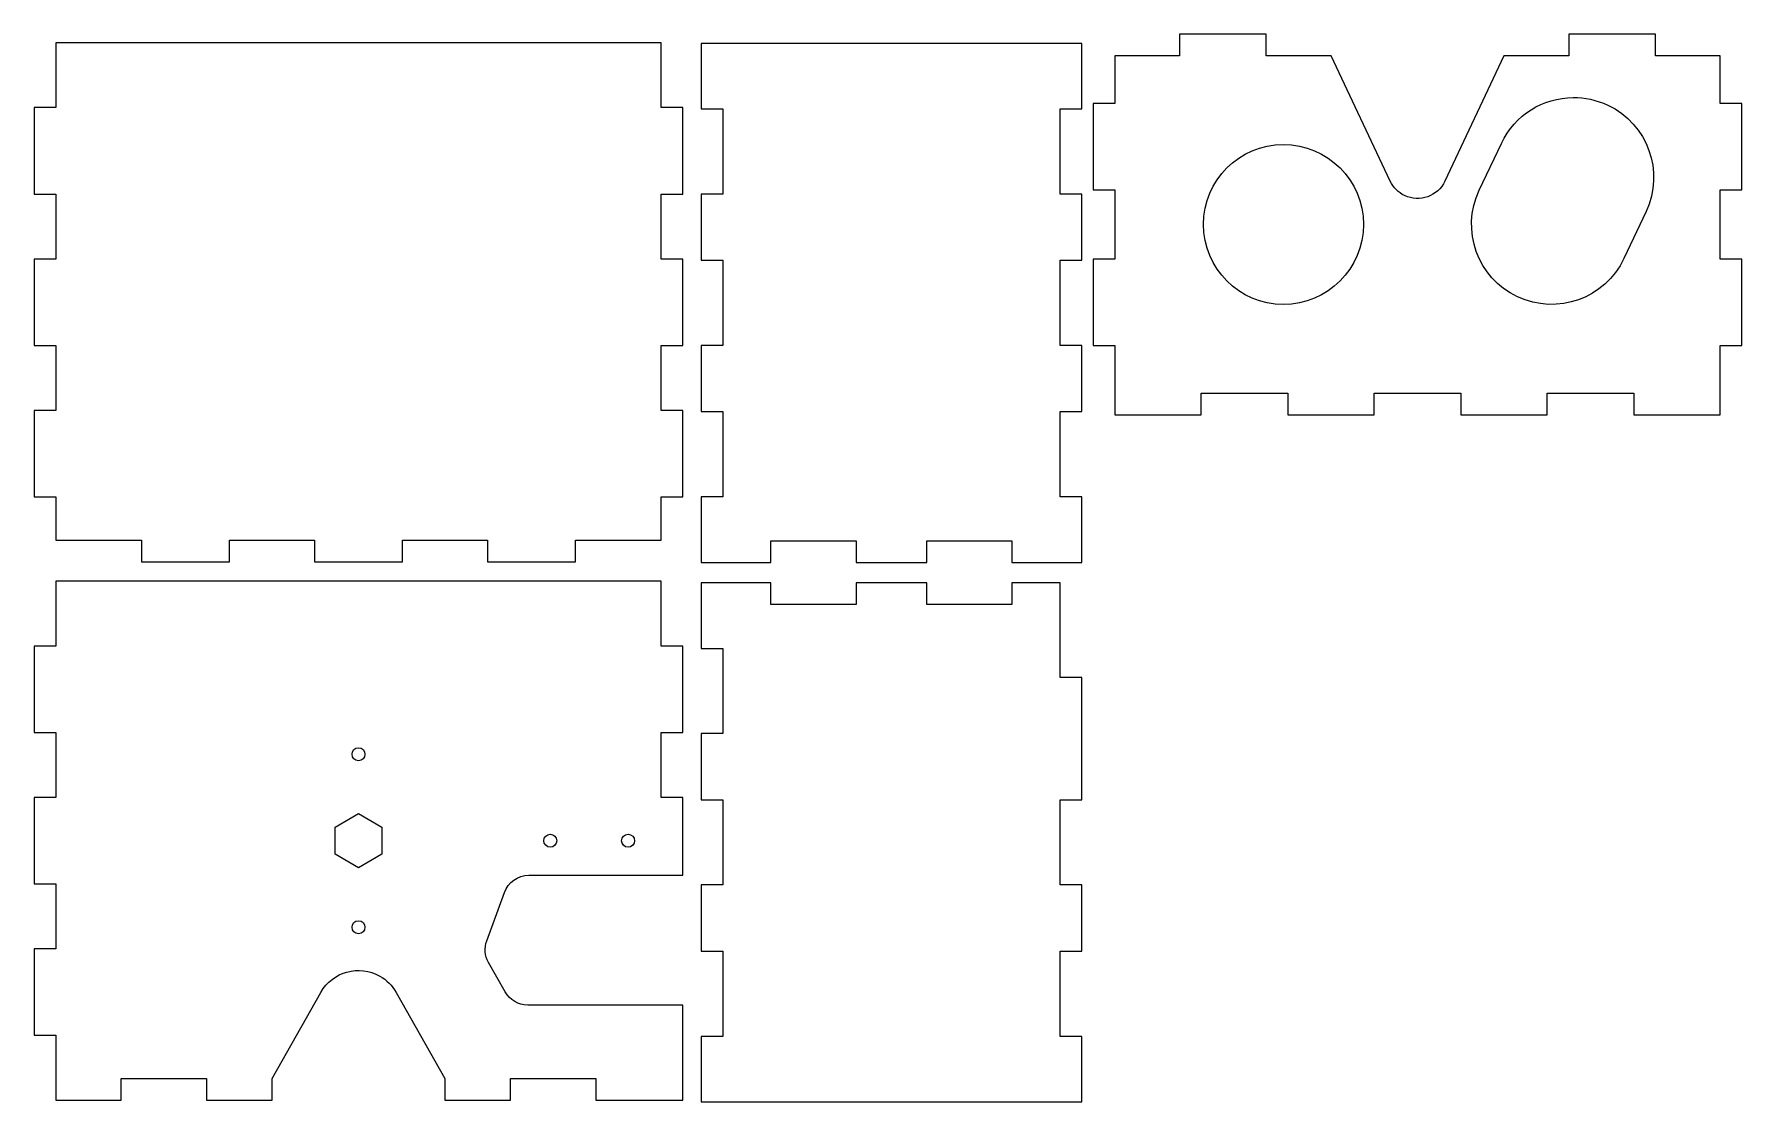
# Model space of a CAD drawing. Extents: x 7 to 377, y 63 to 295.
import ezdxf

# ---------------------------------------------------------------- set-up
doc = ezdxf.new("R2010")
doc.units = 0
doc.layers.add('Layer_1', color=7, linetype='CONTINUOUS')

msp = doc.modelspace()

# ---------------------------------------------------------------- linework, layer by layer
at = {"layer": 'Layer_1', "color": 7}
for p, q in [((143.02518, 292.841444), (11.758015, 292.841444)), ((11.758015, 292.841444), (11.758015, 278.777088)), ((143.02518, 278.777088), (143.02518, 292.841444)), ((234.192845, 292.700787), (151.682056, 292.700787)), ((151.682056, 292.700787), (151.682056, 278.495806)), ((234.192845, 278.495806), (234.192845, 292.700787)), ((255.425551, 294.716786), (255.425551, 290.028604)), ((274.177813, 294.716786), (255.425551, 294.716786)), ((274.177813, 290.028604), (274.177813, 294.716786)), ((358.564127, 294.716786), (339.811386, 294.716786)), ((339.811386, 294.716786), (339.811386, 290.028604)), ((358.564127, 290.028604), (358.564127, 294.716786)), ((255.425551, 290.028604), (241.361016, 290.028604)), ((241.361016, 290.028604), (241.361016, 279.714794)), ((288.242349, 290.028604), (274.177813, 290.028604)), ((301.058421, 262.851005), (288.242349, 290.028604)), ((325.747327, 290.028604), (312.931254, 262.851005)), ((339.811386, 290.028604), (325.747327, 290.028604)), ((372.628186, 290.028604), (358.564127, 290.028604)), ((372.628186, 279.714794), (372.628186, 290.028604)), ((11.758015, 278.777088), (7.0699, 278.777088)), ((7.0699, 278.777088), (7.0699, 260.024641)), ((147.713306, 278.777088), (143.02518, 278.777088)), ((147.713306, 260.024641), (147.713306, 278.777088)), ((151.682056, 278.495806), (156.370155, 278.495806)), ((156.370155, 278.495806), (156.370155, 260.024641)), ((229.504719, 260.024641), (229.504719, 278.495806)), ((229.504719, 278.495806), (234.192845, 278.495806)), ((241.361016, 279.714794), (236.673313, 279.714794)), ((236.673313, 279.714794), (236.673313, 260.962541)), ((340.72703, 280.987487), (340.72703, 280.987487)), ((377.316365, 279.714794), (372.628186, 279.714794)), ((377.316365, 260.962541), (377.316365, 279.714794)), ((277.928546, 270.807395), (277.928546, 270.807395)), ((320.372184, 260.85983), (325.170826, 271.036551)), ((7.0699, 260.024641), (11.758015, 260.024641)), ((11.758015, 260.024641), (11.758015, 245.960301)), ((143.02518, 245.960301), (143.02518, 260.024641)), ((143.02518, 260.024641), (147.713306, 260.024641)), ((156.370155, 260.024641), (151.682056, 260.024641)), ((151.682056, 260.024641), (151.682056, 245.679012)), ((234.192845, 260.024641), (229.504719, 260.024641)), ((234.192845, 245.679012), (234.192845, 260.024641)), ((236.673313, 260.962541), (241.361016, 260.962541)), ((241.361016, 260.962541), (241.361016, 245.96056)), ((372.628186, 245.96056), (372.628186, 260.962541)), ((372.628186, 260.962541), (377.316365, 260.962541)), ((356.549219, 256.239491), (351.750101, 246.062769)), ((11.758015, 245.960301), (7.0699, 245.960301)), ((7.0699, 245.960301), (7.0699, 227.207846)), ((147.713306, 245.960301), (143.02518, 245.960301)), ((147.713306, 227.207846), (147.713306, 245.960301)), ((151.682056, 245.679012), (156.370155, 245.679012)), ((156.370155, 245.679012), (156.370155, 227.207846)), ((229.504719, 227.207846), (229.504719, 245.679012)), ((229.504719, 245.679012), (234.192845, 245.679012)), ((241.361016, 245.96056), (236.673313, 245.96056)), ((236.673313, 245.96056), (236.673313, 227.207846)), ((377.316365, 245.96056), (372.628186, 245.96056)), ((377.316365, 227.207846), (377.316365, 245.96056)), ((7.0699, 227.207846), (11.758015, 227.207846)), ((11.758015, 227.207846), (11.758015, 213.143506)), ((143.02518, 213.143506), (143.02518, 227.207846)), ((143.02518, 227.207846), (147.713306, 227.207846)), ((156.370155, 227.207846), (151.682056, 227.207846)), ((151.682056, 227.207846), (151.682056, 212.86222)), ((234.192845, 227.207846), (229.504719, 227.207846)), ((234.192845, 212.86222), (234.192845, 227.207846)), ((236.673313, 227.207846), (241.361016, 227.207846)), ((241.361016, 227.207846), (241.361016, 212.205839)), ((372.628186, 212.205839), (372.628186, 227.207846)), ((372.628186, 227.207846), (377.316365, 227.207846)), ((260.113756, 212.205839), (260.113756, 216.894018)), ((260.113756, 216.894018), (278.865991, 216.894018)), ((278.865991, 216.894018), (278.865991, 212.205839)), ((297.618732, 212.205839), (297.618732, 216.894018)), ((297.618732, 216.894018), (316.37097, 216.894018)), ((316.37097, 216.894018), (316.37097, 212.205839)), ((335.123711, 212.205839), (335.123711, 216.894018)), ((335.123711, 216.894018), (353.875949, 216.894018)), ((353.875949, 216.894018), (353.875949, 212.205839)), ((11.758015, 213.143506), (7.0699, 213.143506)), ((7.0699, 213.143506), (7.0699, 194.391052)), ((147.713306, 213.143506), (143.02518, 213.143506)), ((147.713306, 194.391052), (147.713306, 213.143506)), ((151.682056, 212.86222), (156.370155, 212.86222)), ((156.370155, 212.86222), (156.370155, 194.391052)), ((229.504719, 194.391052), (229.504719, 212.86222)), ((229.504719, 212.86222), (234.192845, 212.86222)), ((241.361016, 212.205839), (260.113756, 212.205839)), ((278.865991, 212.205839), (297.618732, 212.205839)), ((316.37097, 212.205839), (335.123711, 212.205839)), ((353.875949, 212.205839), (372.628186, 212.205839)), ((7.0699, 194.391052), (11.758015, 194.391052)), ((11.758015, 194.391052), (11.758015, 185.014824)), ((143.02518, 185.014824), (143.02518, 194.391052)), ((143.02518, 194.391052), (147.713306, 194.391052)), ((156.370155, 194.391052), (151.682056, 194.391052)), ((151.682056, 194.391052), (151.682056, 180.186067)), ((234.192845, 194.391052), (229.504719, 194.391052)), ((234.192845, 180.186067), (234.192845, 194.391052)), ((11.758015, 185.014824), (30.369825, 185.014824)), ((30.369825, 185.014824), (30.369825, 180.326712)), ((49.403564, 180.326712), (49.403564, 185.014824)), ((49.403564, 185.014824), (67.874729, 185.014824)), ((67.874729, 185.014824), (67.874729, 180.326712)), ((86.908471, 185.014824), (105.379639, 185.014824)), ((86.908471, 180.326712), (86.908471, 185.014824)), ((105.379639, 185.014824), (105.379639, 180.326712)), ((124.41338, 180.326712), (124.41338, 185.014824)), ((124.41338, 185.014824), (143.02518, 185.014824)), ((166.824663, 180.186067), (166.824663, 184.874182)), ((166.824663, 184.874182), (185.295807, 184.874182)), ((185.295807, 184.874182), (185.295807, 180.186067)), ((200.579067, 180.186067), (200.579067, 184.874182)), ((200.579067, 184.874182), (219.050238, 184.874182)), ((219.050238, 184.874182), (219.050238, 180.186067)), ((30.369825, 180.326712), (49.403564, 180.326712)), ((67.874729, 180.326712), (86.908471, 180.326712)), ((105.379639, 180.326712), (124.41338, 180.326712)), ((151.682056, 180.186067), (166.824663, 180.186067)), ((185.295807, 180.186067), (200.579067, 180.186067)), ((219.050238, 180.186067), (234.192845, 180.186067)), ((11.758015, 176.085137), (11.758015, 162.021072)), ((143.025193, 176.085137), (11.758015, 176.085137)), ((143.025193, 162.021072), (143.025193, 176.085137)), ((166.824663, 175.721223), (151.682056, 175.721223)), ((151.682056, 175.721223), (151.682056, 161.516239)), ((166.824663, 171.033108), (166.824663, 175.721223)), ((200.579067, 175.721223), (185.295807, 175.721223)), ((185.295807, 175.721223), (185.295807, 171.033108)), ((200.579067, 171.033108), (200.579067, 175.721223)), ((229.504719, 175.721223), (219.050238, 175.721223)), ((219.050238, 175.721223), (219.050238, 171.033108)), ((229.504719, 155.234168), (229.504719, 175.721223)), ((185.295807, 171.033108), (166.824663, 171.033108)), ((219.050238, 171.033108), (200.579067, 171.033108)), ((11.758015, 162.021072), (7.070316, 162.021072)), ((7.070316, 162.021072), (7.070316, 143.268339)), ((147.713377, 162.021072), (143.025193, 162.021072)), ((147.713377, 143.268339), (147.713377, 162.021072)), ((151.682056, 161.516239), (156.370128, 161.516239)), ((156.370128, 161.516239), (156.370128, 143.045071)), ((234.192845, 155.234168), (229.504719, 155.234168)), ((234.192845, 128.699444), (234.192845, 155.234168)), ((7.070316, 143.268339), (11.758015, 143.268339)), ((11.758015, 143.268339), (11.758015, 129.20428)), ((143.025193, 129.20428), (143.025193, 143.268339)), ((143.025193, 143.268339), (147.713377, 143.268339)), ((156.370128, 143.045071), (151.682056, 143.045071)), ((151.682056, 143.045071), (151.682056, 128.699444)), ((77.391604, 139.986567), (77.391604, 139.986567)), ((11.758015, 129.20428), (7.070316, 129.20428)), ((7.070316, 129.20428), (7.070316, 110.451547)), ((147.713377, 129.20428), (143.025193, 129.20428)), ((147.713377, 112.326917), (147.713377, 129.20428)), ((151.682056, 128.699444), (156.370128, 128.699444)), ((156.370128, 128.699444), (156.370128, 110.228279)), ((229.504719, 110.228279), (229.504719, 128.699444)), ((229.504719, 128.699444), (234.192845, 128.699444)), ((72.305188, 122.76475), (77.391604, 125.701583)), ((72.305188, 116.891077), (72.305188, 122.76475)), ((77.391604, 125.701583), (82.478502, 122.76475)), ((82.478502, 122.76475), (82.478502, 116.891077)), ((118.968038, 121.234321), (118.968038, 121.234321)), ((135.845402, 121.234321), (135.845402, 121.234321)), ((77.391604, 113.954242), (72.305188, 116.891077)), ((82.478502, 116.891077), (77.391604, 113.954242)), ((114.299717, 112.326917), (147.713377, 112.326917)), ((7.070316, 110.451547), (11.758015, 110.451547)), ((11.758015, 110.451547), (11.758015, 96.387483)), ((105.192716, 98.128658), (109.013218, 108.625107)), ((156.370128, 110.228279), (151.682056, 110.228279)), ((151.682056, 110.228279), (151.682056, 95.88265)), ((234.192845, 110.228279), (229.504719, 110.228279)), ((234.192845, 95.88265), (234.192845, 110.228279)), ((77.391604, 102.481588), (77.391604, 102.481588)), ((11.758015, 96.387483), (7.070316, 96.387483)), ((7.070316, 96.387483), (7.070316, 77.634753)), ((109.20313, 87.049392), (105.585617, 93.429817)), ((151.682056, 95.88265), (156.370128, 95.88265)), ((156.370128, 95.88265), (156.370128, 77.411484)), ((229.504719, 77.411484), (229.504719, 95.88265)), ((229.504719, 95.88265), (234.192845, 95.88265)), ((58.639355, 68.258388), (69.235608, 86.947168)), ((85.548081, 86.947168), (96.144334, 68.258388)), ((147.713377, 84.198306), (114.096726, 84.198306)), ((147.713377, 63.570688), (147.713377, 84.198306)), ((7.070316, 77.634753), (11.758015, 77.634753)), ((11.758015, 77.634753), (11.758015, 63.570688)), ((156.370128, 77.411484), (151.682056, 77.411484)), ((151.682056, 77.411484), (151.682056, 63.206502)), ((234.192845, 77.411484), (229.504719, 77.411484)), ((234.192845, 63.206502), (234.192845, 77.411484)), ((25.963059, 63.570688), (25.963059, 68.258388)), ((25.963059, 68.258388), (44.434313, 68.258388)), ((44.434313, 68.258388), (44.434313, 63.570688)), ((58.639355, 63.570688), (58.639355, 68.258388)), ((96.144334, 68.258388), (96.144334, 63.570688)), ((110.349377, 63.570688), (110.349377, 68.258388)), ((110.349377, 68.258388), (128.82064, 68.258388)), ((128.82064, 68.258388), (128.82064, 63.570688)), ((11.758015, 63.570688), (25.963059, 63.570688)), ((44.434313, 63.570688), (58.639355, 63.570688)), ((96.144334, 63.570688), (110.349377, 63.570688)), ((128.82064, 63.570688), (147.713377, 63.570688)), ((151.682056, 63.206502), (234.192845, 63.206502))]:
    msp.add_line(p, q, dxfattribs=at)
for points in [[(325.170826, 271.036551), (328.107675, 277.2644), (334.27371, 280.933417), (340.72703, 280.987487)], [(340.72703, 280.987487), (343.252266, 281.008654), (345.821556, 280.476424), (348.258553, 279.327222)], [(348.258553, 279.327222), (356.923393, 275.241177), (360.635285, 264.90433), (356.549219, 256.239491)], [(260.582704, 253.461551), (260.582704, 263.041505), (268.348592, 270.807395), (277.928546, 270.807395)], [(277.928546, 270.807395), (287.508474, 270.807395), (295.274391, 263.041505), (295.274391, 253.461551)], [(304.195348, 259.714078), (302.817265, 260.363948), (301.708291, 261.472923), (301.058421, 262.851005)], [(312.931254, 262.851005), (311.385188, 259.57242), (307.473932, 258.168012), (304.195348, 259.714078)], [(328.66285, 237.772103), (319.998011, 241.858143), (316.286118, 252.19499), (320.372184, 260.85983)], [(277.928546, 236.115229), (268.348592, 236.115229), (260.582704, 243.881623), (260.582704, 253.461551)], [(295.274391, 253.461551), (295.274391, 243.881623), (287.508474, 236.115229), (277.928546, 236.115229)], [(351.750101, 246.062769), (347.664035, 237.397956), (337.32769, 233.686063), (328.66285, 237.772103)], [(75.985198, 138.580158), (75.985198, 139.356909), (76.614851, 139.986567), (77.391604, 139.986567)], [(77.391604, 137.173752), (76.614851, 137.173752), (75.985198, 137.803405), (75.985198, 138.580158)], [(77.391604, 139.986567), (78.168357, 139.986567), (78.798494, 139.356909), (78.798494, 138.580158)], [(78.798494, 138.580158), (78.798494, 137.803405), (78.168357, 137.173752), (77.391604, 137.173752)], [(117.56163, 119.827912), (117.56163, 120.604665), (118.191288, 121.234321), (118.968038, 121.234321)], [(118.968038, 118.421506), (118.191288, 118.421506), (117.56163, 119.051162), (117.56163, 119.827912)], [(118.968038, 121.234321), (119.744805, 121.234321), (120.374447, 120.604665), (120.374447, 119.827912)], [(120.374447, 119.827912), (120.374447, 119.051162), (119.744805, 118.421506), (118.968038, 118.421506)], [(134.439001, 119.827912), (134.439001, 120.604665), (135.068643, 121.234321), (135.845402, 121.234321)], [(135.845402, 118.421506), (135.068643, 118.421506), (134.439001, 119.051162), (134.439001, 119.827912)], [(135.845402, 121.234321), (136.622136, 121.234321), (137.251802, 120.604665), (137.251802, 119.827912)], [(137.251802, 119.827912), (137.251802, 119.051162), (136.622136, 118.421506), (135.845402, 118.421506)], [(109.013218, 108.625107), (109.822112, 110.847528), (111.934667, 112.326917), (114.299717, 112.326917)], [(75.985198, 101.075182), (75.985198, 101.851933), (76.614851, 102.481588), (77.391604, 102.481588)], [(77.391604, 99.668776), (76.614851, 99.668776), (75.985198, 100.298426), (75.985198, 101.075182)], [(77.391604, 102.481588), (78.168357, 102.481588), (78.798494, 101.851933), (78.798494, 101.075182)], [(78.798494, 101.075182), (78.798494, 100.298426), (78.168357, 99.668776), (77.391604, 99.668776)], [(105.585617, 93.429817), (104.773026, 94.863033), (104.629223, 96.580467), (105.192716, 98.128658)], [(69.235608, 86.947168), (71.789634, 91.45186), (77.511627, 93.033436), (82.01632, 90.479413)], [(82.01632, 90.479413), (83.491364, 89.643111), (84.711775, 88.422215), (85.548081, 86.947168)], [(114.096726, 84.198306), (112.071121, 84.198306), (110.202189, 85.287296), (109.20313, 87.049392)]]:
    msp.add_open_spline(points, degree=3, dxfattribs=at)

doc.saveas('drawing.dxf')
